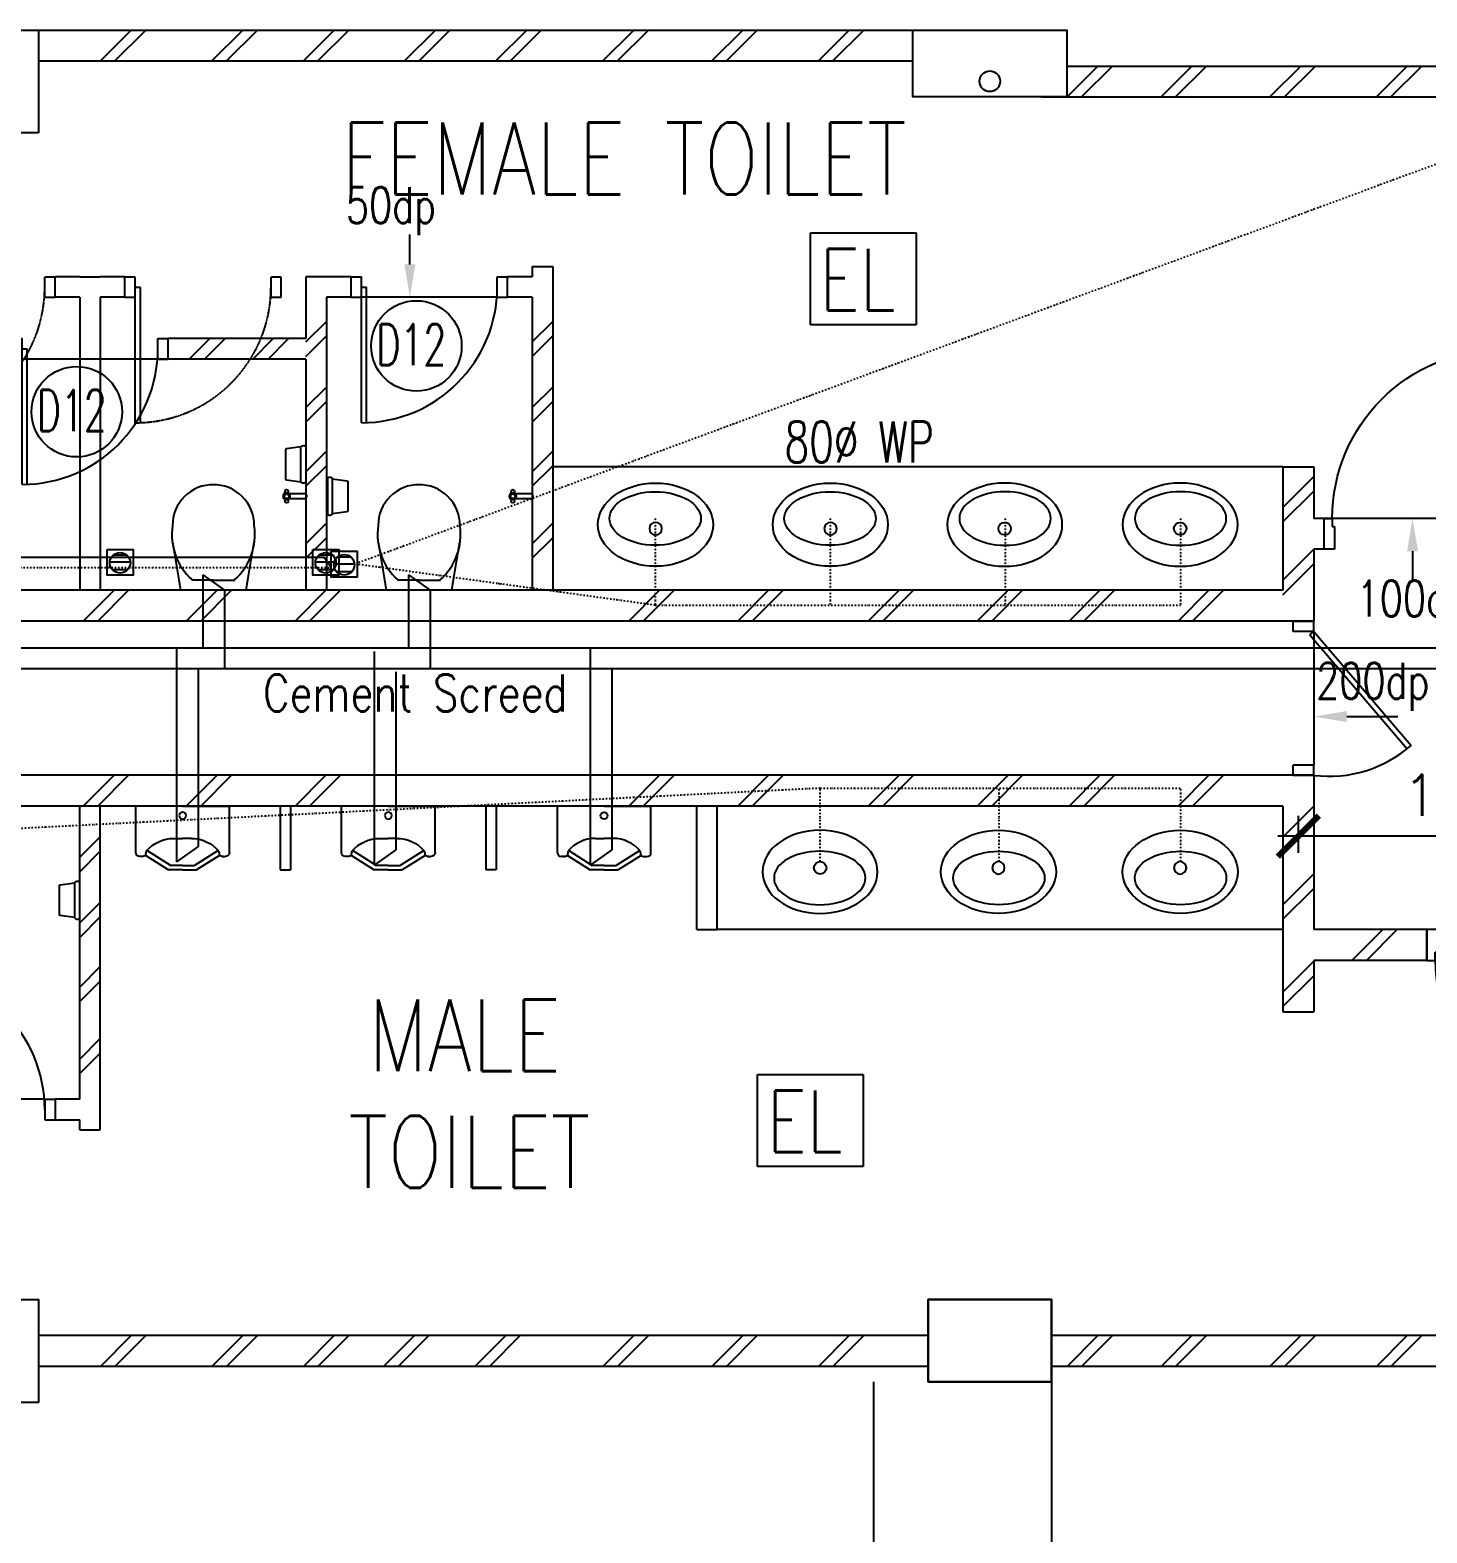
# Model space of a CAD drawing. Header units: feet. Extents: x 1613173 to 1750704, y -859418 to -757301.
# Drawn here: x 1686294 to 1693085, y -791484 to -784174 of the extents above; entities that cross this region are included whole.
import ezdxf
from ezdxf.enums import TextEntityAlignment as Align

# ---------------------------------------------------------------- set-up
doc = ezdxf.new("R2010")
doc.units = ezdxf.units.FT
doc.header["$LTSCALE"] = 13
doc.header["$MEASUREMENT"] = 0
doc.linetypes.add('DASHED2', pattern=[0.375, 0.25, -0.125])
doc.linetypes.add('DIVIDE', pattern=[1.25, 0.5, -0.25, 0, -0.25, 0, -0.25])
doc.layers.get('0').update_dxf_attribs({"linetype": 'CONTINUOUS'})
for name, color, linetype in [('-EL & K', 10, 'CONTINUOUS'), ('COL', 3, 'CONTINUOUS'), ('COL-ENGR', 31, 'CONTINUOUS'), ('DEMOLISH-WORKS', 8, 'DASHED2'), ('DOOR', 5, 'CONTINUOUS'), ('DR', 7, 'CONTINUOUS'), ('FIT', 5, 'CONTINUOUS'), ('FITT', 5, 'CONTINUOUS'), ('H', 1, 'CONTINUOUS'), ('partition', 7, 'CONTINUOUS'), ('PIPE', 5, 'DIVIDE'), ('RWDP', 145, 'CONTINUOUS'), ('SANI', 7, 'CONTINUOUS'), ('SP', 220, 'CONTINUOUS'), ('T25', 7, 'CONTINUOUS'), ('TEX', 2, 'CONTINUOUS'), ('txt', 7, 'CONTINUOUS'), ('VP', 100, 'CONTINUOUS'), ('WALL', 2, 'CONTINUOUS'), ('WIN-T', 7, 'CONTINUOUS'), ('WP', 50, 'DIVIDE')]:
    doc.layers.add(name, color=color, linetype=linetype)
doc.styles.add('E', font='ROMANS.SHX', dxfattribs={"width": 0.9})
doc.styles.add('ROMANS', font='romans')
doc.styles.get("Standard").update_dxf_attribs({"font": 'ROMANS.SHX'})
doc.dimstyles.new('STANDARD$0', dxfattribs={"dimscale": 0, "dimtxt": 8, "dimasz": 6, "dimexe": 1, "dimexo": 1, "dimgap": 3, "dimtad": 1, "dimdec": 0, "dimlfac": -1, "dimrnd": 1, "dimzin": 0, "dimdsep": 46, "dimtxsty": 'Standard', "dimcen": 0, "dimclrd": 5, "dimclre": 250, "dimadec": 0, "dimazin": 0, "dimtfac": 1, "dimtdec": 4, "dimtofl": 0, "dimtmove": 0, "dimatfit": 3, "dimfxl": 1, "dimtolj": 1, "dimtzin": 0, "dimarcsym": 0})

# ---------------------------------------------------------------- blocks, each defined once
blk = doc.blocks.new('100FT')
at = {"layer": 'PIPE', "linetype": 'Continuous'}
blk.add_circle((0, 0), 50, dxfattribs=at)
at = {"layer": 'WP', "linetype": 'Continuous'}
for p, q in [((-37.1, 33.5), (37.1, 33.5)), ((-49.9, -2.7), (49.9, -2.7)), ((-34, -36.7), (34, -36.7))]:
    blk.add_line(p, q, dxfattribs=at)
blk = doc.blocks.new('A$C7CE3714C')
at = {"layer": 'FIT'}
blk.add_lwpolyline([(0, 0), (126, 0), (126, 126), (0, 126)], close=True, dxfattribs=at)
at = {"layer": 'FIT', "xscale": -1}
blk.add_blockref('100FT', (63, 65.7), dxfattribs=at)
blk = doc.blocks.new('DR-900-B')
at = {"layer": 'DR'}
for p, q in [((0, 900), (-150, 900)), ((-150, 900), (-150, 860)), ((0, 850), (0, 900)), ((-150, 860), (-110, 860)), ((-110, 860), (-110, 850)), ((-110, 850), (0, 850)), ((-969, 80), (-150, 80)), ((-150, 80), (-150, 40)), ((-150, 40), (-970, 40)), ((-150, 40), (-110, 40)), ((-150, 0), (-150, 40)), ((0, 0), (-150, 0)), ((-110, 50), (0, 50)), ((-110, 40), (-110, 50)), ((0, 50), (0, 0))]:
    blk.add_line(p, q, dxfattribs=at)
blk.add_arc((-150, 40), 820, 90, 180, dxfattribs=at)
blk = doc.blocks.new('ELLIPSE')
blk.add_circle((0.5, 0.5), 0.5)
blk = doc.blocks.new('BASIN-01')
blk.add_circle((0, 0), 30.3)
for p, xscale, yscale, zscale in [((279.3, -221.4), -559.6811780125836, 404.3346891934725, 559.6811780125837), ((220.2, -179.2), -444.6356025322193, 259.9294430529471, 444.6356025322195)]:
    blk.add_blockref('ELLIPSE', p, dxfattribs=dict(xscale=xscale, yscale=yscale, zscale=zscale))
blk = doc.blocks.new('UR')
at = {"color": 7}
for p, q in [((0, 156.9), (-227.5, 156.9)), ((-227.5, -68.1), (-227.5, 156.9)), ((0, 156.9), (227.5, 156.9)), ((227.5, -68.1), (227.5, 156.9)), ((-43.1, 0), (0, 0)), ((43.1, 0), (0, 0)), ((-172.5, -58.9), (-57.8, -131)), ((172.5, -58.9), (57.8, -131)), ((-190.2, -88.1), (-207.5, -88.1)), ((-179.1, -82.6), (-68.2, -152.4)), ((0, -131), (-57.8, -131)), ((0, -131), (57.8, -131)), ((179.1, -82.6), (68.2, -152.4)), ((190.2, -88.1), (207.5, -88.1)), ((0, -153.1), (-68.2, -153.1)), ((0, -153.1), (68.2, -153.1))]:
    blk.add_line(p, q, dxfattribs=at)
blk.add_circle((-0.5, 111.2), 16.9, dxfattribs=at)
for centre, radius, start, end in [((-42.5, -174.3), 174.5, 90.22098, 139.26228), ((42.5, -174.3), 174.5, 40.73772, 89.77902), ((-207.5, -68.1), 20, 180, 270), ((-114.5, -86.1), 64.8, 158.20448, 175.53503), ((114.5, -86.1), 64.8, 4.46497, 21.79552), ((207.5, -68.1), 20, 270, 0), ((-193.6, -69.9), 18.3, 252.6976, 328.52014), ((193.6, -69.9), 18.3, 211.47986, 287.3024)]:
    blk.add_arc(centre, radius, start, end, dxfattribs=at)
blk = doc.blocks.new('_ARCHTICK')
at = {"color": 0, "linetype": 'ByBlock', "const_width": 0.15}
blk.add_lwpolyline([(-0.5, -0.5), (0.5, 0.5)], dxfattribs=at)
blk = doc.blocks.new('*D309')
at = {"color": 7, "lineweight": -2, "transparency": 16777216}
for p, q in [((1692460.2, -788175.3), (1692460.2, -787995.3)), ((1694160.2, -788175.3), (1694160.2, -787995.3)), ((1694260.2, -788095.3), (1692360.2, -788095.3))]:
    blk.add_line(p, q, dxfattribs=at)
at = {"color": 7, "lineweight": -2, "transparency": 16777216, "xscale": 200, "yscale": 200, "zscale": 200, "rotation": 180}
blk.add_blockref('_ARCHTICK', (1692460.2, -788095.3), dxfattribs=at)
at = {"color": 7, "lineweight": -2, "transparency": 16777216, "xscale": 200, "yscale": 200, "zscale": 200}
blk.add_blockref('_ARCHTICK', (1694160.2, -788095.3), dxfattribs=at)
at = {"color": 7, "transparency": 16777216, "insert": (1693310.2, -787895.3), "char_height": 200, "attachment_point": 5, "style": 'ROMANS'}
blk.add_mtext('\\A1;1700', dxfattribs=at)
blk = doc.blocks.new('TOILET-NEW')
at = {"layer": 'DEMOLISH-WORKS', "color": 8, "ltscale": 0.7}
for p, q in [((120, 1525), (0, 1525)), ((120, 1425), (120, 1525)), ((120, 1525), (170, 1525)), ((170, 815), (170, 1525)), ((170, 1425), (170, 1525)), ((170, 1475), (195, 1475)), ((195, 815.5), (195, 1475)), ((830, 1425), (830, 1525)), ((830, 1525), (880, 1525)), ((880, 1425), (880, 1525)), ((1220, 1525), (880, 1525)), ((1220, 1425), (1220, 1525)), ((1220, 1525), (1270, 1525)), ((1270, 815), (1270, 1525)), ((1270, 1425), (1270, 1525)), ((1270, 1475), (1295, 1475)), ((1295, 815.5), (1295, 1475)), ((1930, 1425), (1930, 1525)), ((1930, 1525), (1980, 1525)), ((1980, 1425), (1980, 1525)), ((2100, 1525), (1980, 1525)), ((2100, 1525), (2200, 1525)), ((2320, 1525), (2200, 1525)), ((2320, 1425), (2320, 1525)), ((2320, 1525), (2370, 1525)), ((2370, 815), (2370, 1525)), ((2370, 1425), (2370, 1525)), ((2370, 1475), (2395, 1475)), ((2395, 815.5), (2395, 1475)), ((3030, 1425), (3030, 1525)), ((3030, 1525), (3080, 1525)), ((3080, 1425), (3080, 1525)), ((120, 1425), (0, 1425)), ((120, 1425), (170, 1425)), ((830, 1425), (880, 1425)), ((1000, 1425), (880, 1425)), ((1000, 1425), (1000, 0)), ((1100, 1425), (1100, 0)), ((1220, 1425), (1100, 1425)), ((1220, 1425), (1270, 1425)), ((1930, 1425), (1980, 1425)), ((2100, 1425), (1980, 1425)), ((2100, 1425), (2100, 0)), ((2200, 1425), (2200, 0)), ((2320, 1425), (2200, 1425)), ((2320, 1425), (2370, 1425)), ((3030, 1425), (3080, 1425))]:
    blk.add_line(p, q, dxfattribs=at)
for centre in [(170, 1475), (1270, 1475), (2370, 1475)]:
    blk.add_arc(centre, 660, 270, 0, dxfattribs=at)
at = {"layer": 'DR', "color": 1}
for p, q in [((720, 1225), (670, 1225)), ((720, 1125), (720, 1225)), ((1355, 515.5), (1355, 1175)), ((1380, 1175), (1355, 1175)), ((1380, 515), (1380, 1225)), ((1380, 1125), (1380, 1225)), ((1430, 1225), (1380, 1225)), ((1770, 1225), (1820, 1225)), ((1820, 515), (1820, 1225)), ((1820, 1125), (1820, 1225)), ((1820, 1175), (1845, 1175)), ((1845, 515.5), (1845, 1175)), ((2480, 1125), (2480, 1225)), ((2480, 1225), (2530, 1225)), ((670, 1125), (1430, 1125)), ((720, 1125), (670, 1125)), ((1430, 1125), (1380, 1125)), ((2530, 1125), (1770, 1125)), ((1770, 1125), (1820, 1125)), ((2480, 1125), (2530, 1125))]:
    blk.add_line(p, q, dxfattribs=at)
for centre, start, end in [((1380, 1175), 180, 270), ((1820, 1175), 270, 0)]:
    blk.add_arc(centre, 660, start, end, dxfattribs=at)
at = {"layer": 'FITT'}
for p, q in [((5.5, 470), (81.9, 470)), ((5.5, 445), (81.9, 445)), ((89.1, 467.4), (89.1, 474.2)), ((89.1, 440.7), (89.1, 447.5)), ((99.1, 467.4), (99.1, 474.2)), ((99.1, 440.7), (99.1, 447.5)), ((3100.9, 467.4), (3100.9, 474.2)), ((3100.9, 440.7), (3100.9, 447.5)), ((3110.9, 467.4), (3110.9, 474.2)), ((3110.9, 440.7), (3110.9, 447.5)), ((3194.5, 470), (3118.1, 470)), ((3194.5, 445), (3118.1, 445))]:
    blk.add_line(p, q, dxfattribs=at)
for centre, radius in [((94.1, 457.5), 11.1), ((94.1, 481.2), 8.61), ((94.1, 433.7), 8.61), ((3105.9, 457.5), 11.1), ((3105.9, 481.2), 8.61), ((3105.9, 433.7), 8.61)]:
    blk.add_circle(centre, radius, dxfattribs=at)
for centre, radius, start, end in [((8.8, 457.5), 12.9, 104.60355, 255.3286), ((94.1, 457.5), 17.5, 106.7149, 253.21725), ((94.1, 457.5), 17.5, 286.7149, 73.21725), ((3105.9, 457.5), 17.5, 106.78275, 253.2851), ((3105.9, 457.5), 17.5, 286.78275, 73.2851), ((3191.2, 457.5), 12.9, 284.6714, 75.39645)]:
    blk.add_arc(centre, radius, start, end, dxfattribs=at)
at = {"layer": 'SANI', "color": 1}
for points in [[(24.8, 527.7), (25, 697.3, 0.460184), (0, 699.1, 0.460184)], [(0, 699.1), (0, 525.8, 0.460184), (25, 527.7)], [(25, 697.3), (94.7, 687.3, -0.373687), (99, 682.4), (98.8, 542.3, -0.373687), (94.5, 537.4), (24.8, 527.6)], [(3175, 697.3), (3105.3, 687.3, 0.373687), (3101, 682.4), (3101.2, 542.3, 0.373687), (3105.5, 537.4), (3175.2, 527.6)], [(3175.2, 527.7), (3175, 697.3, -0.460184), (3200, 699.1, -0.460184)], [(3200, 699.1), (3200, 525.8, -0.460184), (3175, 527.7)]]:
    blk.add_lwpolyline(points, format="xyb", dxfattribs=at)
at = {"layer": 'WALL', "linetype": 'Continuous'}
for p, q in [((670, 1225), (0, 1225)), ((670, 1125), (670, 1225)), ((1770, 1225), (1430, 1225)), ((1430, 1125), (1430, 1225)), ((1770, 1125), (1770, 1225)), ((3200, 1225), (2530, 1225)), ((2530, 1125), (2530, 1225)), ((670, 1125), (0, 1125)), ((1550, 1125), (1430, 1125)), ((1770, 1125), (1650, 1125)), ((3200, 1125), (2530, 1125))]:
    blk.add_line(p, q, dxfattribs=at)
at = {"layer": 'WALL'}
for p, q in [((1550, 1125), (1550, 0)), ((1650, 1125), (1650, 0))]:
    blk.add_line(p, q, dxfattribs=at)

msp = doc.modelspace()

# ---------------------------------------------------------------- linework, layer by layer
at = {"layer": '-EL & K', "color": 0}
for p, q in [((1690087.4, -785160.4), (1690601.3, -785160.4)), ((1690087.4, -785607.5), (1690087.4, -785160.4)), ((1690601.3, -785160.4), (1690601.3, -785607.5)), ((1690601.3, -785607.5), (1690087.4, -785607.5)), ((1689830.4, -789254.6), (1690344.3, -789254.6)), ((1689830.4, -789701.7), (1689830.4, -789254.6)), ((1690344.3, -789254.6), (1690344.3, -789701.7)), ((1690344.3, -789701.7), (1689830.4, -789701.7))]:
    msp.add_line(p, q, dxfattribs=at)
at = {"layer": 'COL', "color": 0}
for points in [[(1686335.2, -784674.1), (1685585.2, -784674.1), (1685585.2, -784174.1), (1686335.2, -784174.1)], [(1691335.2, -784499.1), (1690585.2, -784499.1), (1690585.2, -784174.1), (1691335.2, -784174.1)], [(1686335.2, -790849.1), (1685585.2, -790849.1), (1685585.2, -790349.1), (1686335.2, -790349.1)], [(1690660.2, -790749.1), (1691260.2, -790749.1), (1691260.2, -790349.1), (1690660.2, -790349.1)]]:
    msp.add_lwpolyline(points, close=True, dxfattribs=at)
at = {"layer": 'COL-ENGR', "color": 0}
msp.add_lwpolyline([(1691260.2, -790749.1), (1690660.2, -790749.1), (1690660.2, -790349.1), (1691260.2, -790349.1)], close=True, dxfattribs=at)
at = {"layer": 'DOOR', "color": 0}
for p, q in [((1692435.2, -787099.1), (1692435.2, -787049.1)), ((1692435.2, -787049.1), (1692535.2, -787049.1)), ((1692535.2, -787099.1), (1692535.2, -787049.1)), ((1692535.2, -787099.1), (1692435.2, -787099.1)), ((1692515.9, -787115), (1692535.2, -787099.1)), ((1692515.9, -787115), (1692989.5, -787670.1)), ((1692535.2, -787099.1), (1693008.3, -787653.6)), ((1692535.6, -787099.1), (1692535.6, -787749.1)), ((1692535.6, -787749.1), (1692435.6, -787749.1)), ((1692435.6, -787799.1), (1692435.6, -787749.1)), ((1692535.6, -787799.1), (1692535.6, -787749.1)), ((1692435.6, -787799.1), (1692535.6, -787799.1))]:
    msp.add_line(p, q, dxfattribs=at)
msp.add_arc((1692609.9, -787199.8), 603.9, 262.93953, 311.27829, dxfattribs=at)
at = {"layer": 'DR', "color": 0}
for p, q in [((1687855.2, -785474.1), (1687855.2, -785374.1)), ((1687855.2, -785374.1), (1687905.2, -785374.1)), ((1687905.2, -786084.1), (1687905.2, -785374.1)), ((1687905.2, -785474.1), (1687905.2, -785374.1)), ((1688565.2, -785474.1), (1688565.2, -785374.1)), ((1688565.2, -785374.1), (1688615.2, -785374.1)), ((1688615.2, -785474.1), (1688615.2, -785374.1)), ((1687905.2, -785424.1), (1687930.2, -785424.1)), ((1687930.2, -786083.6), (1687930.2, -785424.1)), ((1687855.2, -785474.1), (1687905.2, -785474.1)), ((1688565.2, -785474.1), (1687905.2, -785474.1)), ((1688565.2, -785474.1), (1688615.2, -785474.1)), ((1686365.2, -789374.1), (1685705.2, -789374.1)), ((1686365.2, -789374.1), (1686365.2, -789474.1)), ((1686365.2, -789374.1), (1686415.2, -789374.1)), ((1686415.2, -789374.1), (1686415.2, -789474.1)), ((1686365.2, -789474.1), (1686415.2, -789474.1))]:
    msp.add_line(p, q, dxfattribs=at)
at = {"layer": 'DR', "color": 0, "ltscale": 10000}
msp.add_line((1693445.2, -786549.1), (1692585.2, -786549.1), dxfattribs=at)
at = {"layer": 'DR', "color": 0}
for centre, start, end in [((1687905.2, -785424.1), 270, 0), ((1685705.2, -789424.1), 0, 90)]:
    msp.add_arc(centre, 660, start, end, dxfattribs=at)
at = {"layer": 'FITT', "color": 0}
for p, q in [((1688636.1, -786431.7), (1688636.1, -786424.9)), ((1688636.1, -786458.4), (1688636.1, -786451.6)), ((1688646.1, -786431.7), (1688646.1, -786424.9)), ((1688646.1, -786458.4), (1688646.1, -786451.6)), ((1688729.7, -786429.1), (1688653.4, -786429.1)), ((1688729.7, -786454.1), (1688653.4, -786454.1))]:
    msp.add_line(p, q, dxfattribs=at)
for centre, radius in [((1688641.1, -786417.9), 8.61), ((1688641.1, -786441.6), 11.1), ((1688641.1, -786465.4), 8.61)]:
    msp.add_circle(centre, radius, dxfattribs=at)
for centre, radius, start, end in [((1688641.1, -786441.6), 17.5, 106.78275, 253.2851), ((1688641.1, -786441.6), 17.5, 286.78275, 73.2851), ((1688726.5, -786441.6), 12.9, 284.6714, 75.39645)]:
    msp.add_arc(centre, radius, start, end, dxfattribs=at)
at = {"layer": 'H', "color": 0}
for p, q in [((1686635.7, -784324.1), (1686785.7, -784174.1)), ((1686706.4, -784324.1), (1686856.4, -784174.1)), ((1687178.3, -784324.1), (1687328.3, -784174.1)), ((1687249, -784324.1), (1687399, -784174.1)), ((1687622.4, -784324.1), (1687772.4, -784174.1)), ((1687693.1, -784324.1), (1687843.1, -784174.1)), ((1688114.3, -784324.1), (1688264.3, -784174.1)), ((1688185.1, -784324.1), (1688335.1, -784174.1)), ((1688558.4, -784324.1), (1688708.4, -784174.1)), ((1688629.1, -784324.1), (1688779.1, -784174.1)), ((1689079.2, -784324.1), (1689229.2, -784174.1)), ((1689149.9, -784324.1), (1689299.9, -784174.1)), ((1689608.7, -784324.1), (1689758.7, -784174.1)), ((1689679.4, -784324.1), (1689829.4, -784174.1)), ((1690126.3, -784324.1), (1690276.3, -784174.1)), ((1690197, -784324.1), (1690347, -784174.1)), ((1691335.8, -784499.1), (1691485.8, -784349.1)), ((1691406.5, -784499.1), (1691556.5, -784349.1)), ((1691792.6, -784499.1), (1691942.6, -784349.1)), ((1691863.3, -784499.1), (1692013.3, -784349.1)), ((1692322.1, -784499.1), (1692472.1, -784349.1)), ((1692392.8, -784499.1), (1692542.8, -784349.1)), ((1692839.7, -784499.1), (1692989.7, -784349.1)), ((1692910.4, -784499.1), (1693060.4, -784349.1)), ((1687635.2, -785691), (1687735.2, -785591)), ((1688735.2, -785691), (1688835.2, -785591)), ((1687068.1, -785774.1), (1687168.1, -785674.1)), ((1687142.3, -785774.1), (1687242.3, -785674.1)), ((1687376.4, -785774.1), (1687476.4, -785674.1)), ((1687450.7, -785774.1), (1687550.7, -785674.1)), ((1687635.2, -785761.7), (1687735.2, -785661.7)), ((1688735.2, -785761.7), (1688835.2, -785661.7)), ((1687635.2, -786010.5), (1687735.2, -785910.5)), ((1688735.2, -786010.5), (1688835.2, -785910.5)), ((1687635.2, -786081.2), (1687735.2, -785981.2)), ((1688735.2, -786081.2), (1688835.2, -785981.2)), ((1687635.2, -786322.3), (1687735.2, -786222.3)), ((1688735.2, -786322.3), (1688835.2, -786222.3)), ((1687635.2, -786393), (1687735.2, -786293)), ((1688735.2, -786393), (1688835.2, -786293)), ((1692385.2, -786496), (1692535.2, -786346)), ((1692385.2, -786566.7), (1692535.2, -786416.7)), ((1687635.2, -786672.6), (1687735.2, -786572.6)), ((1688735.2, -786672.6), (1688835.2, -786572.6)), ((1687635.2, -786743.3), (1687735.2, -786643.3)), ((1688735.2, -786743.3), (1688835.2, -786643.3)), ((1692385.2, -786849.8), (1692535.2, -786699.8)), ((1692385.2, -786920.5), (1692535.2, -786770.5)), ((1686552.3, -787049.1), (1686702.3, -786899.1)), ((1686623, -787049.1), (1686773, -786899.1)), ((1687052.9, -787049.1), (1687202.9, -786899.1)), ((1687123.6, -787049.1), (1687273.6, -786899.1)), ((1687582.4, -787049.1), (1687732.4, -786899.1)), ((1687653.1, -787049.1), (1687803.1, -786899.1)), ((1689204.7, -787049.1), (1689354.7, -786899.1)), ((1689275.4, -787049.1), (1689425.4, -786899.1)), ((1689734.1, -787049.1), (1689884.1, -786899.1)), ((1689804.8, -787049.1), (1689954.8, -786899.1)), ((1690369, -787049.1), (1690519, -786899.1)), ((1690439.7, -787049.1), (1690589.7, -786899.1)), ((1690898.5, -787049.1), (1691048.5, -786899.1)), ((1690969.2, -787049.1), (1691119.2, -786899.1)), ((1691345.7, -787049.1), (1691495.7, -786899.1)), ((1691416.4, -787049.1), (1691566.4, -786899.1)), ((1691875.1, -787049.1), (1692025.1, -786899.1)), ((1691945.9, -787049.1), (1692095.9, -786899.1)), ((1686552.3, -787949.1), (1686702.3, -787799.1)), ((1686623, -787949.1), (1686773, -787799.1)), ((1687052.9, -787949.1), (1687202.9, -787799.1)), ((1687123.6, -787949.1), (1687273.6, -787799.1)), ((1687582.4, -787949.1), (1687732.4, -787799.1)), ((1687653.1, -787949.1), (1687803.1, -787799.1)), ((1689204.7, -787949.1), (1689354.7, -787799.1)), ((1689275.4, -787949.1), (1689425.4, -787799.1)), ((1689734.1, -787949.1), (1689884.1, -787799.1)), ((1689804.8, -787949.1), (1689954.8, -787799.1)), ((1690369, -787949.1), (1690519, -787799.1)), ((1690439.7, -787949.1), (1690589.7, -787799.1)), ((1690898.5, -787949.1), (1691048.5, -787799.1)), ((1690969.2, -787949.1), (1691119.2, -787799.1)), ((1691345.7, -787949.1), (1691495.7, -787799.1)), ((1691416.4, -787949.1), (1691566.4, -787799.1)), ((1691875.1, -787949.1), (1692025.1, -787799.1)), ((1691945.9, -787949.1), (1692095.9, -787799.1)), ((1692385.2, -788099.2), (1692535.2, -787949.2)), ((1692385.2, -788169.9), (1692535.2, -788019.9)), ((1686535.2, -788197.7), (1686635.2, -788097.7)), ((1686535.2, -788268.4), (1686635.2, -788168.4)), ((1692385.2, -788428.5), (1692535.2, -788278.5)), ((1692385.2, -788499.2), (1692535.2, -788349.2)), ((1686535.2, -788517.2), (1686635.2, -788417.2)), ((1686535.2, -788587.9), (1686635.2, -788487.9)), ((1692720.3, -788699.1), (1692870.3, -788549.1)), ((1692791, -788699.1), (1692941, -788549.1)), ((1686535.2, -788829), (1686635.2, -788729)), ((1692385.2, -788853), (1692535.2, -788703)), ((1686535.2, -788899.8), (1686635.2, -788799.8)), ((1692385.2, -788923.7), (1692535.2, -788773.7)), ((1686535.2, -789179.3), (1686635.2, -789079.3)), ((1686535.2, -789250.1), (1686635.2, -789150.1)), ((1686635.7, -790674.1), (1686785.7, -790524.1)), ((1686706.4, -790674.1), (1686856.4, -790524.1)), ((1687178.3, -790674.1), (1687328.3, -790524.1)), ((1687249, -790674.1), (1687399, -790524.1)), ((1687622.4, -790674.1), (1687772.4, -790524.1)), ((1687693.1, -790674.1), (1687843.1, -790524.1)), ((1688012.3, -790674.1), (1688162.3, -790524.1)), ((1688083, -790674.1), (1688233, -790524.1)), ((1688456.4, -790674.1), (1688606.4, -790524.1)), ((1688527.1, -790674.1), (1688677.1, -790524.1)), ((1689079.2, -790674.1), (1689229.2, -790524.1)), ((1689149.9, -790674.1), (1689299.9, -790524.1)), ((1689608.7, -790674.1), (1689758.7, -790524.1)), ((1689679.4, -790674.1), (1689829.4, -790524.1)), ((1690126.3, -790674.1), (1690276.3, -790524.1)), ((1690197, -790674.1), (1690347, -790524.1)), ((1691335.8, -790674.1), (1691485.8, -790524.1)), ((1691406.5, -790674.1), (1691556.5, -790524.1)), ((1691792.6, -790674.1), (1691942.6, -790524.1)), ((1691863.3, -790674.1), (1692013.3, -790524.1)), ((1692322.1, -790674.1), (1692472.1, -790524.1)), ((1692392.8, -790674.1), (1692542.8, -790524.1)), ((1692839.7, -790674.1), (1692989.7, -790524.1)), ((1692910.4, -790674.1), (1693060.4, -790524.1))]:
    msp.add_line(p, q, dxfattribs=at)
at = {"layer": 'partition', "color": 0}
for p, q in [((1692385.2, -786299.1), (1688835.2, -786299.1)), ((1692385.2, -788549.1), (1689635.2, -788549.1)), ((1693085.2, -788699.1), (1693085.2, -788549.1))]:
    msp.add_line(p, q, dxfattribs=at)
at = {"layer": 'RWDP', "color": 0}
msp.add_circle((1690960.2, -784423.2), 50, dxfattribs=at)
at = {"layer": 'SANI', "color": 0}
for p, q in [((1688140.3, -785314.1), (1688140.3, -785167.8)), ((1693015.2, -786709.1), (1693015.2, -786855.4)), ((1686995.4, -786850.2), (1686995.4, -786850.2)), ((1687344.8, -786897.9), (1687025.1, -786897.9)), ((1687185.4, -786850.2), (1687079.9, -786850.2)), ((1687184.5, -786850.2), (1687290, -786850.2)), ((1687374.5, -786850.2), (1687374.5, -786850.2)), ((1687995.4, -786850.2), (1687995.4, -786850.2)), ((1688344.8, -786897.9), (1688025.1, -786897.9)), ((1688185.4, -786850.2), (1688079.9, -786850.2)), ((1688184.5, -786850.2), (1688290, -786850.2)), ((1688374.5, -786850.2), (1688374.5, -786850.2)), ((1692695.6, -787513.1), (1692943.2, -787513.1)), ((1687510.2, -787949.1), (1687510.2, -788258.3)), ((1687560.2, -787949.1), (1687560.2, -788258.3)), ((1688510.2, -787949.1), (1688510.2, -788258.3)), ((1688560.2, -787949.1), (1688560.2, -788258.3)), ((1687510.2, -788258.3), (1687560.2, -788258.3)), ((1688560.2, -788258.3), (1688510.2, -788258.3))]:
    msp.add_line(p, q, dxfattribs=at)
for points in [[(1687763.9, -786526.4), (1687764.2, -786356.8, 0.460184), (1687739.2, -786355, 0.460184)], [(1687739.2, -786355), (1687739.2, -786528.2, 0.460184), (1687764.2, -786526.4)], [(1687764.2, -786356.8), (1687833.9, -786366.7, -0.373687), (1687838.2, -786371.7), (1687838, -786511.8, -0.373687), (1687833.7, -786516.7), (1687763.9, -786526.5)], [(1686510.2, -788491.4), (1686440.5, -788481.5, -0.373687), (1686436.3, -788476.5), (1686436.4, -788336.4, -0.373687), (1686440.8, -788331.5), (1686510.5, -788321.7)], [(1686535.2, -788493.2), (1686535.2, -788320, 0.460184), (1686510.2, -788321.8)], [(1686510.5, -788321.8), (1686510.2, -788491.4, 0.565426), (1686538.4, -788488.8, 0.460184)]]:
    msp.add_lwpolyline(points, format="xyb", dxfattribs=at)
for centre, radius, start, end in [((1687183.7, -786582.9), 197.4, 88.97321, 180.48306), ((1687186.2, -786582.9), 197.4, 359.51694, 91.02679), ((1688183.7, -786582.9), 197.4, 88.97321, 180.48306), ((1688186.2, -786582.9), 197.4, 359.51694, 91.02679), ((1687279.8, -786627.6), 296.7, 171.65588, 228.23122), ((1687090.1, -786627.6), 296.7, 311.76878, 8.34412), ((1688279.8, -786627.6), 296.7, 171.65588, 228.23122), ((1688090.1, -786627.6), 296.7, 311.76878, 8.34412), ((1710954.6, -782823.3), 24273.9, 189.10107, 189.66319), ((1663415.3, -782823.3), 24273.9, 350.33681, 350.89893), ((1711954.6, -782823.3), 24273.9, 189.10107, 189.66319), ((1664415.3, -782823.3), 24273.9, 350.33681, 350.89893)]:
    msp.add_arc(centre, radius, start, end, dxfattribs=at)
for points in [[(1688113.7, -785314.1), (1688167, -785314.1), (1688140.3, -785474.1)], [(1692988.6, -786709.1), (1693041.9, -786709.1), (1693015.2, -786549.1)], [(1692695.6, -787486.4), (1692695.6, -787539.7), (1692535.6, -787513.1)]]:
    msp.add_solid(points, dxfattribs=at)
at = {"layer": 'SP', "color": 0}
for p, q in [((1687133.6, -786823.3), (1687133.6, -787180.8)), ((1688133.6, -786823.3), (1688133.6, -787180.8)), ((1693834.6, -787180.8), (1680207.9, -787180.8)), ((1687007.3, -788220.6), (1687007.3, -787180.8)), ((1687968.6, -788235.8), (1687968.6, -787196)), ((1689018.6, -788235.8), (1689018.6, -787180.8))]:
    msp.add_line(p, q, dxfattribs=at)
at = {"layer": 'VP', "color": 0}
for p, q in [((1680161.8, -786737.9), (1687722.2, -786737.9)), ((1687757.9, -786787.9), (1687722.2, -786737.9)), ((1687133.6, -786823.3), (1687238.7, -786898.2)), ((1688133.6, -786823.3), (1688238.7, -786898.2)), ((1687238.7, -786898.2), (1687238.7, -787280.8)), ((1688238.7, -786898.2), (1688238.7, -787280.8)), ((1693939.7, -787280.8), (1680204.2, -787280.8)), ((1687112.5, -788145.7), (1687112.5, -787280.8)), ((1689123.8, -788160.9), (1689123.8, -787280.8)), ((1688073.8, -788160.9), (1688073.8, -787296)), ((1687007.3, -788220.6), (1687112.5, -788145.7)), ((1687968.6, -788235.8), (1688073.8, -788160.9)), ((1689018.6, -788235.8), (1689123.8, -788160.9))]:
    msp.add_line(p, q, dxfattribs=at)
at = {"layer": 'WALL', "color": 0}
for p, q in [((1686335.2, -784174.1), (1690585.2, -784174.1)), ((1686335.2, -784324.1), (1690585.2, -784324.1)), ((1691335.8, -784349.1), (1695585.2, -784349.1)), ((1691210.2, -784499.1), (1693585.2, -784499.1)), ((1687635.2, -785374.1), (1687635.2, -785674.1)), ((1687855.2, -785374.1), (1687635.2, -785374.1)), ((1688735.2, -785374.1), (1688615.2, -785374.1)), ((1688735.2, -785324.1), (1688735.2, -785374.1)), ((1688735.2, -785324.1), (1688835.2, -785324.1)), ((1688835.2, -785324.1), (1688835.2, -786899.1)), ((1687735.2, -785474.1), (1687735.2, -786899.1)), ((1687855.2, -785474.1), (1687735.2, -785474.1)), ((1688735.2, -785474.1), (1688615.2, -785474.1)), ((1688735.2, -785474.1), (1688735.2, -786899.1)), ((1687635.2, -785774.1), (1687635.2, -786899.1)), ((1692385.2, -786299.1), (1692385.2, -786899.1)), ((1692385.2, -786299.1), (1692535.2, -786299.1)), ((1692535.2, -786299.1), (1692535.2, -786549.1)), ((1692585.2, -786549.1), (1692535.2, -786549.1)), ((1692585.2, -786699.1), (1692535.2, -786699.1)), ((1692535.2, -786699.1), (1692535.2, -787049.1)), ((1692385.2, -786899.1), (1680035.2, -786899.1)), ((1692535.2, -787049.1), (1679885.2, -787049.1)), ((1692535.2, -787799.1), (1679885.2, -787799.1)), ((1692535.2, -787799.1), (1692535.2, -788549.1)), ((1692385.2, -787949.1), (1684460.2, -787949.1)), ((1686535.2, -789374.1), (1686535.2, -787949.1)), ((1686635.2, -789524.1), (1686635.2, -787949.1)), ((1689535.2, -788549.1), (1689535.2, -787949.1)), ((1689635.2, -788549.1), (1689635.2, -787949.1)), ((1692385.2, -787949.1), (1692385.2, -788949.1)), ((1689535.2, -788549.1), (1689635.2, -788549.1)), ((1693085.2, -788549.1), (1692535.2, -788549.1)), ((1693085.2, -788699.1), (1692535.2, -788699.1)), ((1692535.2, -788699.1), (1692535.2, -788949.1)), ((1692385.2, -788949.1), (1692535.2, -788949.1)), ((1686535.2, -789374.1), (1686415.2, -789374.1)), ((1686415.2, -789474.1), (1686535.2, -789474.1)), ((1686535.2, -789524.1), (1686535.2, -789474.1)), ((1686535.2, -789524.1), (1686635.2, -789524.1)), ((1690660.2, -790524.1), (1686335.2, -790524.1)), ((1694085.2, -790524.1), (1691260.2, -790524.1)), ((1690660.2, -790674.1), (1686335.2, -790674.1)), ((1695585.2, -790674.1), (1691260.2, -790674.1))]:
    msp.add_line(p, q, dxfattribs=at)
at = {"layer": 'WALL', "color": 0, "linetype": 'Continuous'}
for p, q in [((1690394, -790749.1), (1690394, -796674.1)), ((1691260.2, -790749.1), (1691260.2, -796674.1))]:
    msp.add_line(p, q, dxfattribs=at)
at = {"layer": 'WIN-T', "color": 0}
for centre in [(1688172, -785710.5), (1686520.8, -786030.6)]:
    msp.add_circle(centre, 220, dxfattribs=at)
at = {"layer": 'WP', "color": 0}
for p, q in [((1693759.3, -784593.3), (1687883.9, -786767.9)), ((1689333.1, -786549.8), (1689333.1, -786971.5)), ((1690183.1, -786549.8), (1690183.1, -786971.5)), ((1691034.3, -786549.8), (1691034.3, -786971.5)), ((1691887.3, -786549.8), (1691887.3, -786971.5)), ((1689333.1, -786971.5), (1687883.9, -786772.4)), ((1680207.9, -786787.9), (1687757.9, -786787.9)), ((1689333.1, -786971.5), (1691887.3, -786971.5)), ((1690135.2, -787861.6), (1685694.3, -788085.3)), ((1690135.2, -788218.8), (1690135.2, -787861.6)), ((1690135.2, -787861.6), (1691889.4, -787861.6)), ((1691006.1, -788218.8), (1691006.1, -787861.6)), ((1691889.4, -788218.8), (1691889.4, -787861.6))]:
    msp.add_line(p, q, dxfattribs=at)

# ---------------------------------------------------------------- block references
at = {"layer": 'SANI', "color": 0, "xscale": -1, "rotation": 180}
for p in [(1689335.2, -786599.1), (1690185.2, -786599.1)]:
    msp.add_blockref('BASIN-01', p, dxfattribs=at)
at = {"layer": 'SANI', "color": 0, "rotation": 180}
for p in [(1691032.2, -786599.1), (1691885.2, -786599.1)]:
    msp.add_blockref('BASIN-01', p, dxfattribs=at)
at = {"layer": 'SANI', "color": 0}
msp.add_blockref('BASIN-01', (1690135.2, -788249.1), dxfattribs=at)
at = {"layer": 'SANI', "color": 0, "xscale": -1}
for p in [(1691001.9, -788249.1), (1691885.2, -788249.1)]:
    msp.add_blockref('BASIN-01', p, dxfattribs=at)
at = {"layer": 'T25', "color": 0, "xscale": -1, "rotation": 180}
for p in [(1686668.3, -786699.9), (1686668.3, -786699.9), (1687668.3, -786699.9), (1687757.9, -786709.4)]:
    msp.add_blockref('A$C7CE3714C', p, dxfattribs=at)
at = {"layer": 'WALL', "color": 0}
for name, p in [('TOILET-NEW', (1684435.2, -786899.1)), ('UR', (1689085.2, -788106))]:
    msp.add_blockref(name, p, dxfattribs=at)
at = {"layer": 'WALL', "color": 0, "xscale": -1, "rotation": 90}
msp.add_blockref('DR-900-B', (1693485.2, -786699.1), dxfattribs=at)
at = {"layer": 'WALL', "color": 0, "xscale": -1}
for p in [(1687035.2, -788106), (1688035.2, -788106)]:
    msp.add_blockref('UR', p, dxfattribs=at)
at = {"layer": 'WALL', "color": 0, "rotation": 90}
msp.add_blockref('DR-900-B', (1693985.2, -788549.1), dxfattribs=at)

# ---------------------------------------------------------------- texts
at = {"layer": '-EL & K', "color": 0, "style": 'E', "width": 0.8}
for p in [(1690131.6, -785537.5), (1689874.6, -789631.7)]:
    msp.add_text('EL', height=300, dxfattribs=at).set_placement(p)
at = {"layer": 'TEX', "color": 0, "ltscale": 0.5, "style": 'ROMANS', "width": 0.75}
for s, p in [('50dp', (1687829.2, -785113.2)), ('100dp', (1692743.3, -787026.7)), ('200dp', (1692546.6, -787427.2))]:
    msp.add_text(s, height=175, dxfattribs=at).set_placement(p)
at = {"layer": 'txt', "color": 0, "ltscale": 10, "style": 'ROMANS', "width": 0.8}
for s, p in [('FEMALE TOILET', (1689181.1, -784798.8, 3887.4)), ('MALE', (1688406.3, -789063.7, 3887.4)), ('TOILET', (1688429.1, -789631, 3887.4))]:
    msp.add_text(s, height=350, dxfattribs=at).set_placement(p, align=Align.MIDDLE)
at = {"layer": 'WALL', "color": 0, "style": 'ROMANS', "width": 0.8}
msp.add_text('Cement Screed', height=180, dxfattribs=at).set_placement((1687426.1, -787488.2))
at = {"layer": 'WIN-T', "color": 0, "style": 'ROMANS', "width": 0.65}
for p in [(1687977.5, -785804.4), (1686326.3, -786124.5)]:
    msp.add_text('D12', height=200, dxfattribs=at).set_placement(p)
at = {"layer": 'WP', "color": 0, "style": 'ROMANS', "width": 0.7}
msp.add_text('80%%C WP ', height=200, dxfattribs=at).set_placement((1689961.9, -786277.3))

# ---------------------------------------------------------------- dimensions: what is measured, and where the dimension line sits
at = {"color": 0}
dim = msp.add_linear_dim(base=(1692460.2, -788095.3), p1=(1694160.2, -788275.3), p2=(1692460.2, -788275.3), angle=180, dimstyle='STANDARD$0', override={"dimscale": 100, "dimtxt": 2, "dimasz": 2, "dimgap": 1, "dimtxsty": 'ROMANS', "dimblk": 'ARCHTICK', "dimdle": 1, "dimclrd": 7, "dimclre": 7, "dimclrt": 7, "dimtdec": 0, "dimtmove": 2}, dxfattribs=at)
dim.commit()
dim.dimension.update_dxf_attribs({"geometry": '*D309', "text_midpoint": (1693310.2, -787895.3)})

doc.saveas('drawing.dxf')
